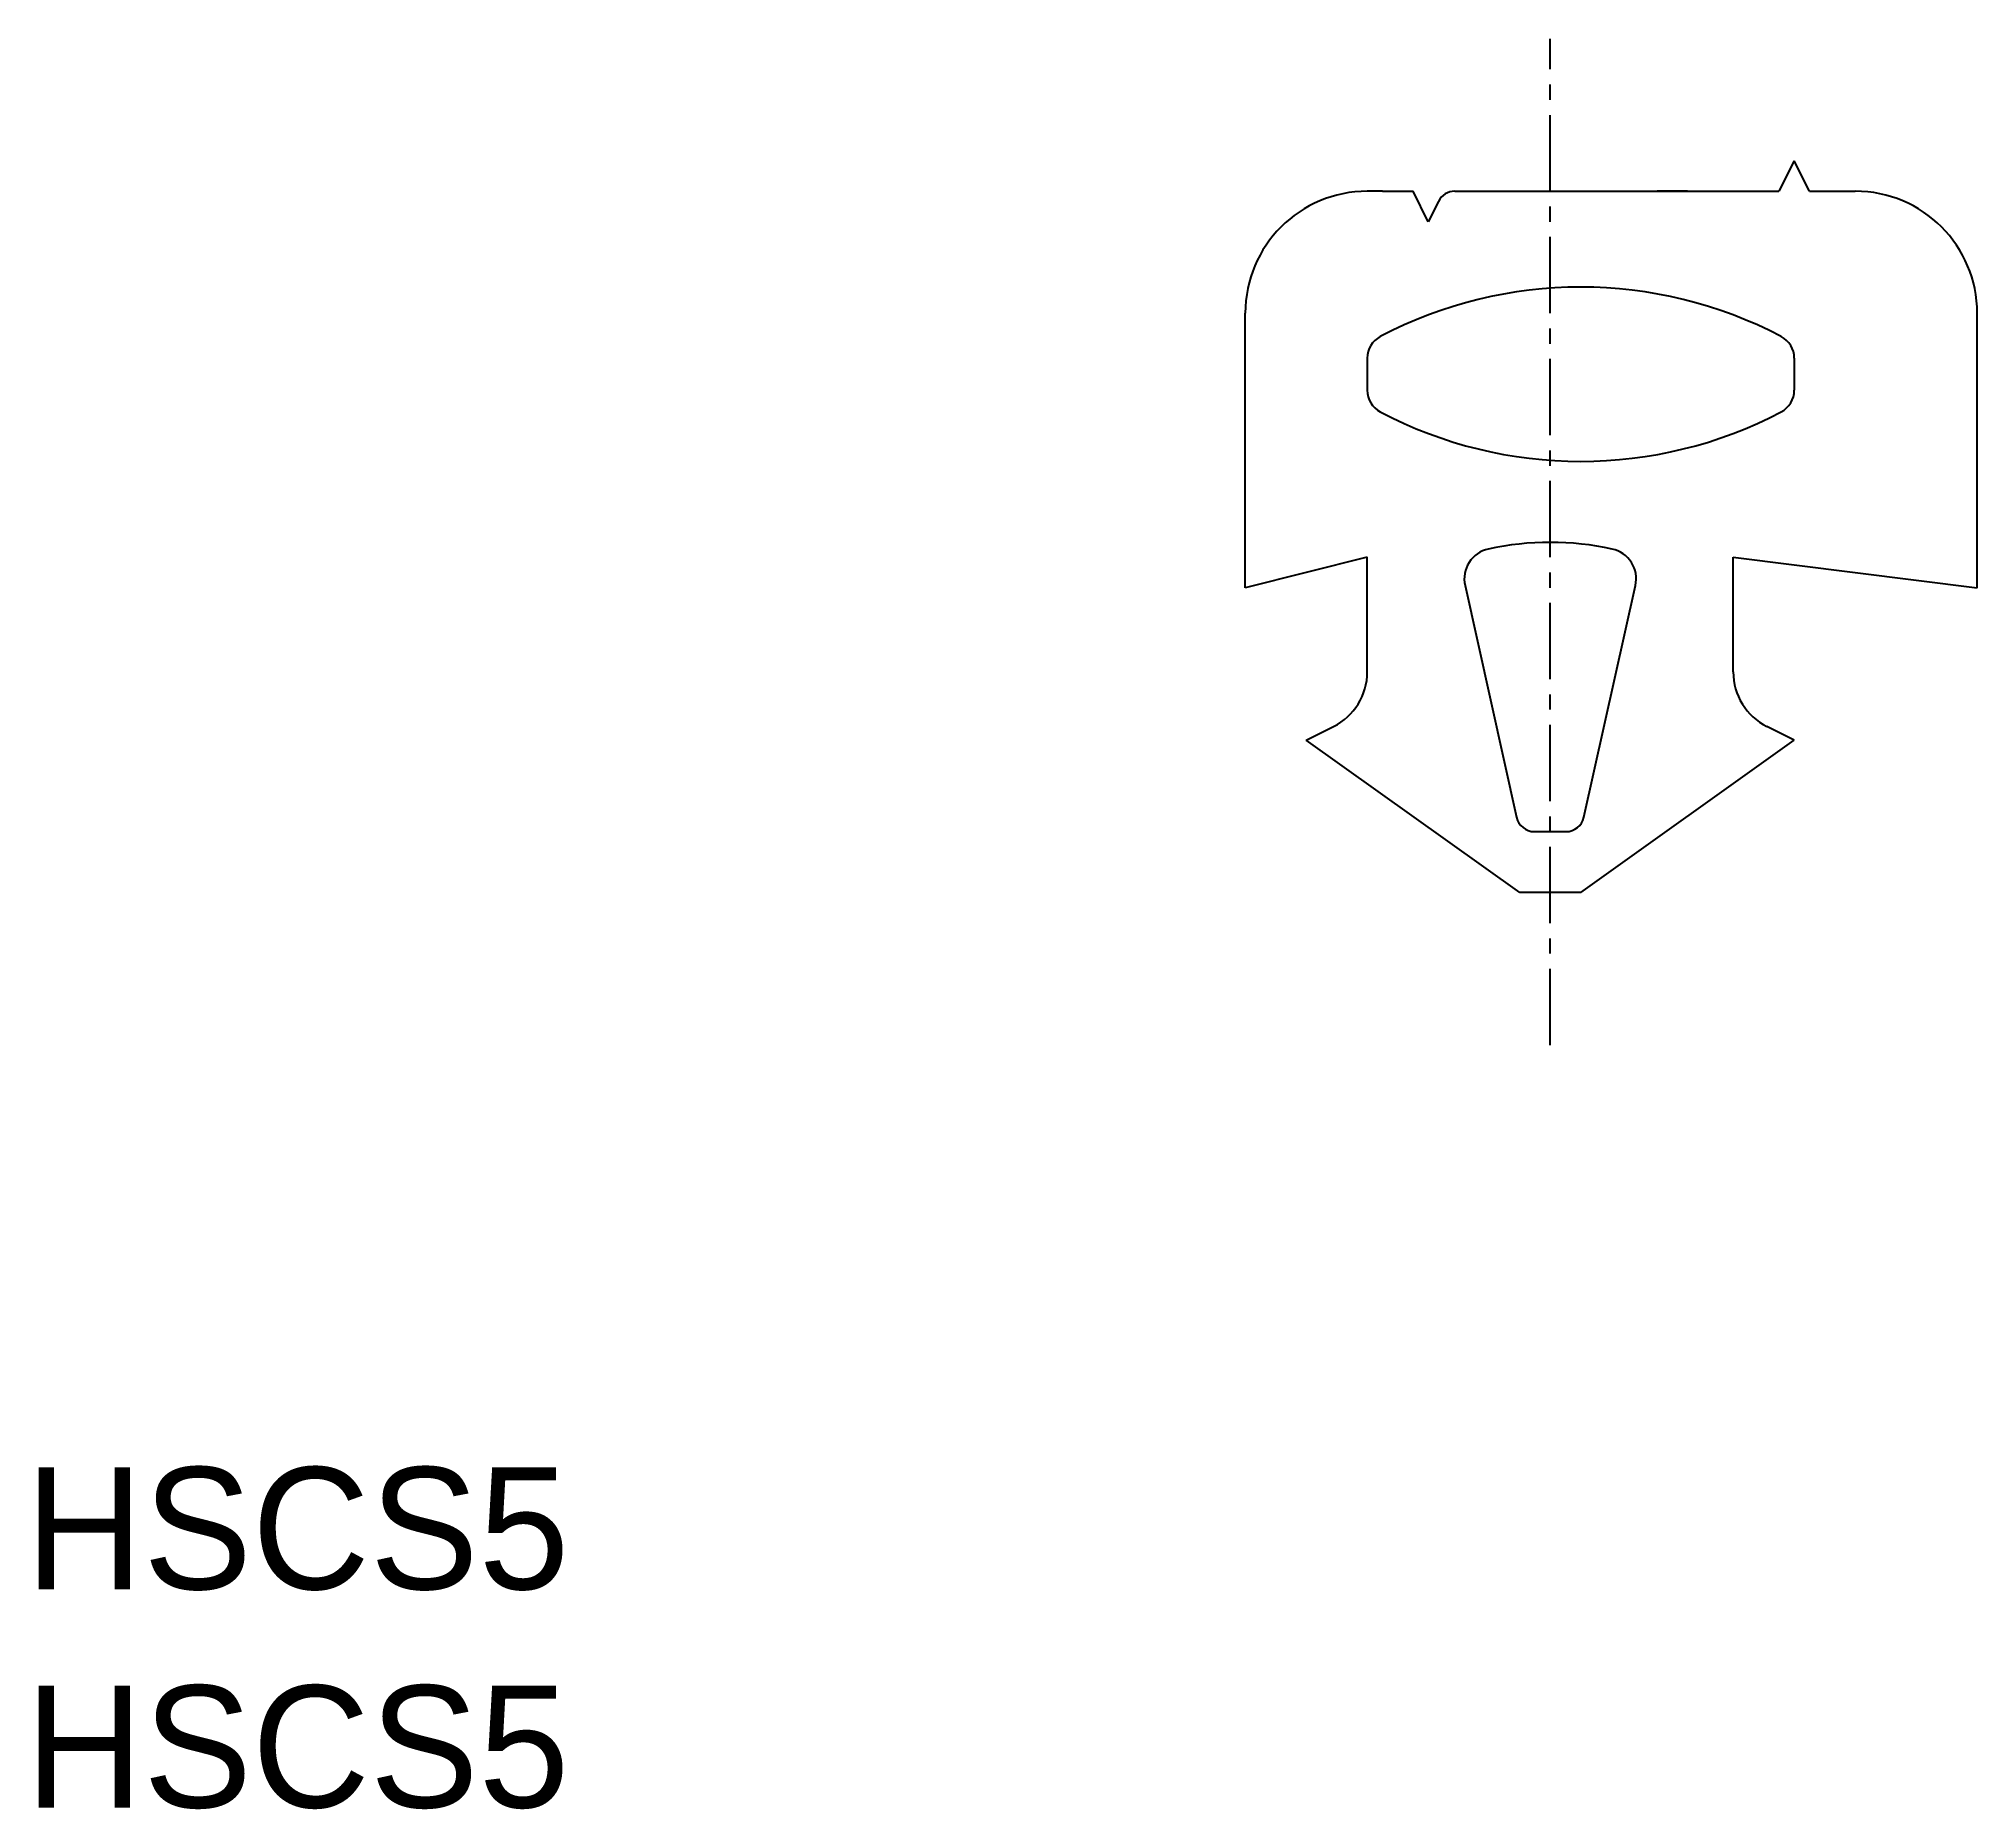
# Model space of a CAD drawing. Extents: x 0.2 to 32, y 0 to 29.
import ezdxf

# ---------------------------------------------------------------- set-up
doc = ezdxf.new("R2010")
doc.units = 0
doc.linetypes.add('CENTER', pattern=[2, 1.25, -0.25, 0.25, -0.25])
doc.layers.get('0').update_dxf_attribs({"linetype": 'CONTINUOUS'})
doc.layers.add('CENTER', color=1, linetype='CENTER')

msp = doc.modelspace()

# ---------------------------------------------------------------- linework, layer by layer
at = {"color": 7, "linetype": 'CONTINUOUS'}
for p, q in [((29, 27), (28.75, 26.5)), ((29.25, 26.5), (29, 27)), ((22.25, 26.5), (22, 26.5)), ((22.25, 26.5), (22.75, 26.5)), ((23, 26), (22.75, 26.5)), ((23.435, 26.5), (28.75, 26.5)), ((27.25, 26.5), (26.75, 26.5)), ((29.25, 26.5), (30, 26.5)), ((23.167, 26.334), (23, 26)), ((20, 20), (20, 24.5)), ((32, 20), (32, 24.5)), ((22, 23.763), (22, 23.237)), ((29, 23.763), (29, 23.237)), ((22, 20.5), (20, 20)), ((22, 18.618), (22, 20.5)), ((28, 18.618), (28, 20.5)), ((28, 20.5), (32, 20)), ((23.603, 20.036), (24.448, 16.235)), ((25.552, 16.235), (26.397, 20.036)), ((21, 17.5), (21.447, 17.724)), ((24.5, 15), (21, 17.5)), ((25.5, 15), (29, 17.5)), ((29, 17.5), (28.553, 17.724)), ((24.741, 16), (25.259, 16)), ((25.5, 15), (24.5, 15))]:
    msp.add_line(p, q, dxfattribs=at)
for centre, radius, start, end in [((22, 24.5), 2, 90, 180), ((23.435, 26.2), 0.3, 90, 153.4349), ((30, 24.5), 2, 0, 90), ((25.5, 17.875), 7.054, 62.2346, 117.7654), ((22.4, 23.763), 0.4, 117.7654, 180), ((28.6, 23.763), 0.4, 0, 62.2346), ((22.4, 23.237), 0.4, 180, 242.2346), ((28.6, 23.237), 0.4, 297.7654, 0), ((25.5, 29.125), 7.054, 242.2346, 297.7654), ((25, 16), 4.743, 77.632, 102.368), ((24.091, 20.145), 0.5, 102.368, 192.5288), ((25.909, 20.145), 0.5, 347.4712, 77.632), ((21, 18.618), 1, 296.5651, 0), ((29, 18.618), 1, 180, 243.4349), ((24.741, 16.3), 0.3, 192.5288, 270), ((25.259, 16.3), 0.3, 270, 347.4712)]:
    msp.add_arc(centre, radius, start, end, dxfattribs=at)
at = {"layer": 'CENTER', "color": 1, "linetype": 'CENTER'}
msp.add_line((25, 12.5), (25, 29), dxfattribs=at)

# ---------------------------------------------------------------- texts
at = {"color": 7, "linetype": 'CONTINUOUS'}
for p in [(0, 3.579), (0, 0)]:
    msp.add_text('HSCS5', height=2, dxfattribs=at).set_placement(p)

doc.saveas('drawing.dxf')
